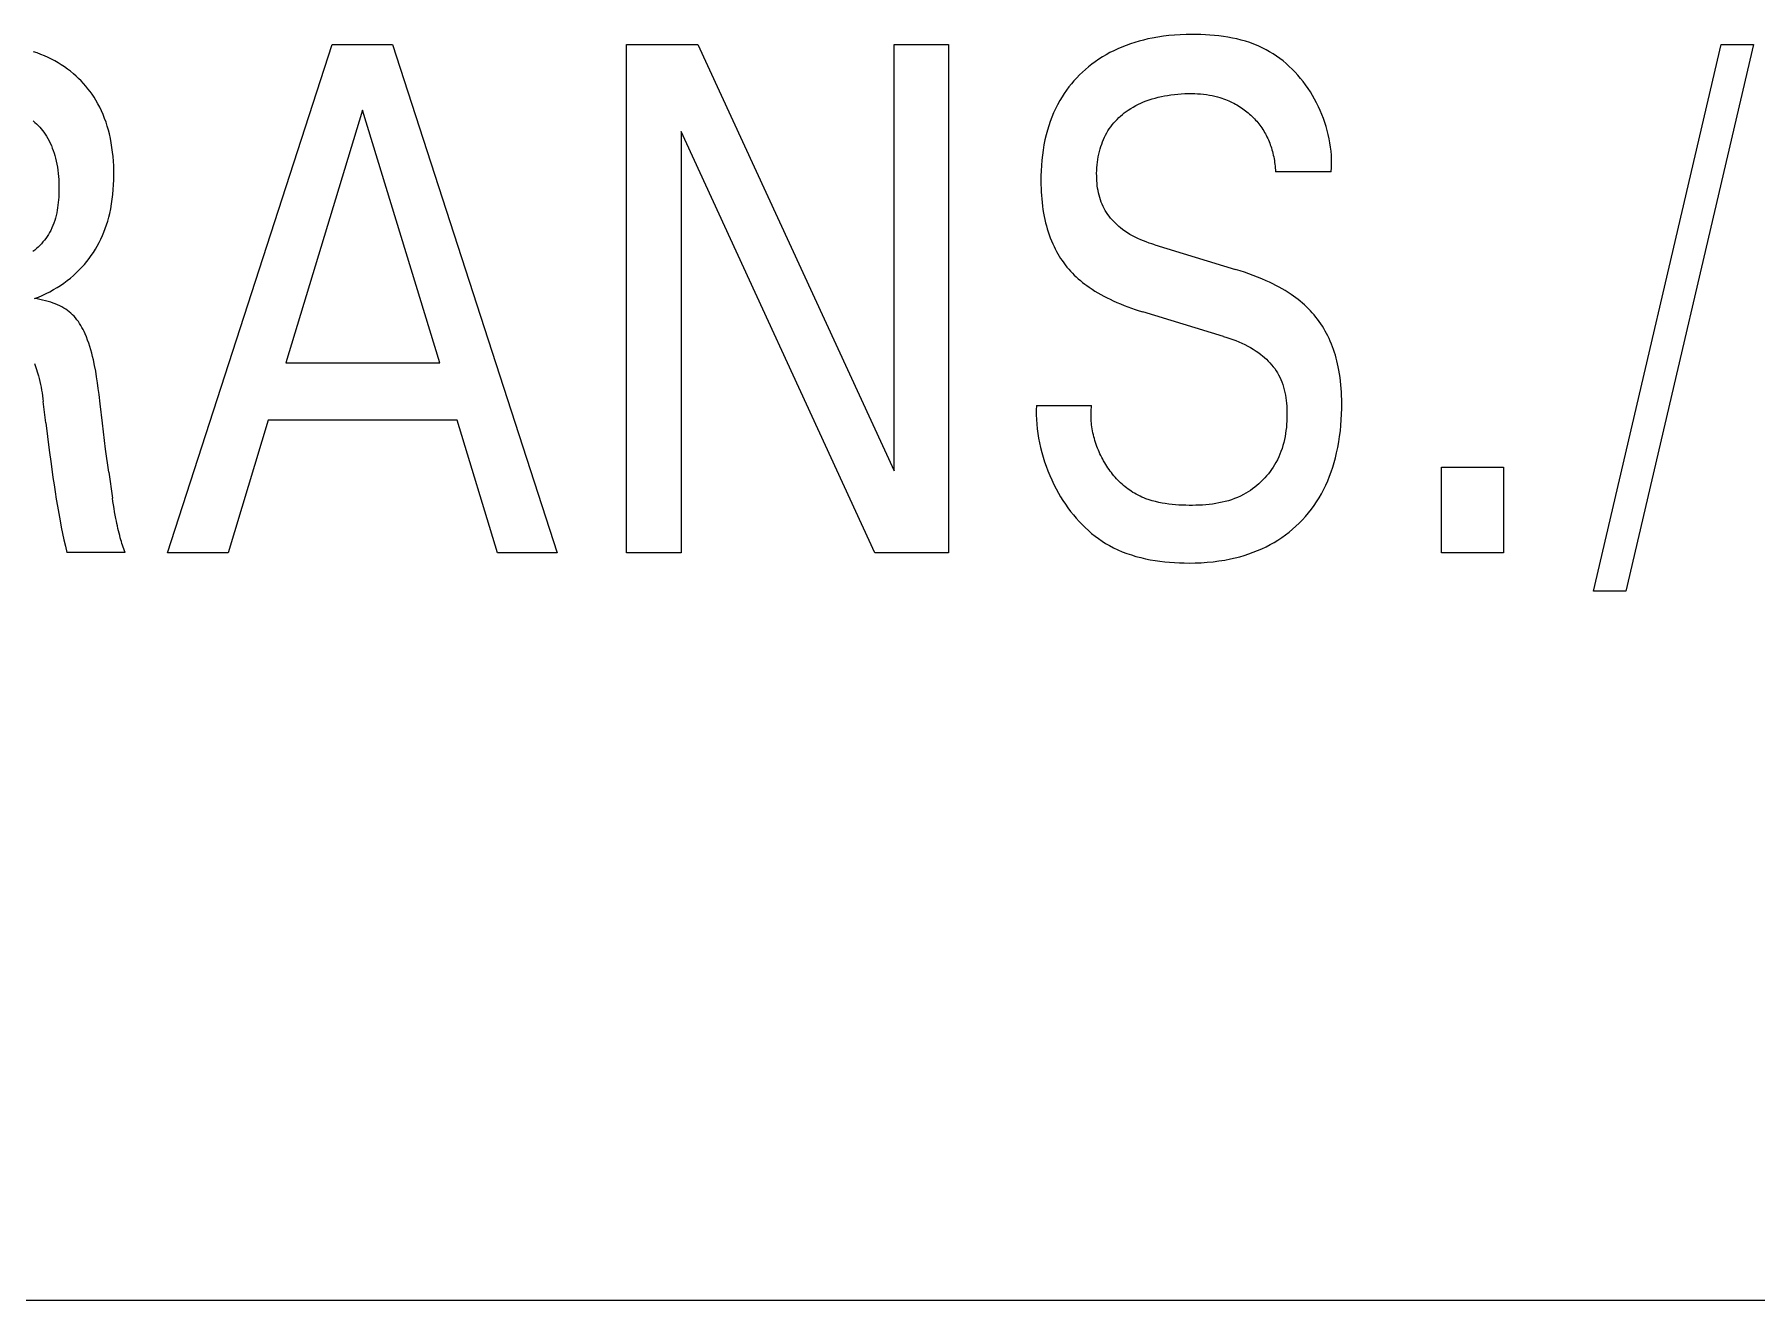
# Model space of a CAD drawing. Extents: x 0 to 420, y 0 to 297.
# Drawn here: x 174.24 to 180, y 182.5 to 186.73 of the extents above; entities that cross this region are included whole.
import ezdxf

# ---------------------------------------------------------------- set-up
doc = ezdxf.new("R2010")
doc.units = 0
doc.header["$LTSCALE"] = 23.1
doc.layers.add('10000_FRONT', color=7, linetype='CONTINUOUS')

msp = doc.modelspace()

# ---------------------------------------------------------------- linework, layer by layer
at = {"layer": '10000_FRONT', "color": 7, "linetype": 'CONTINUOUS'}
for p, q in [((177.9024, 186.7022), (177.8882, 186.6971)), ((177.9168, 186.7069), (177.9024, 186.7022)), ((177.9313, 186.7112), (177.9168, 186.7069)), ((177.9459, 186.7151), (177.9313, 186.7112)), ((177.9606, 186.7186), (177.9459, 186.7151)), ((177.9754, 186.7217), (177.9606, 186.7186)), ((177.994, 186.725), (177.9754, 186.7217)), ((178.0127, 186.7278), (177.994, 186.725)), ((178.0315, 186.7299), (178.0127, 186.7278)), ((178.0504, 186.7316), (178.0315, 186.7299)), ((178.0694, 186.7328), (178.0504, 186.7316)), ((178.0885, 186.7335), (178.0694, 186.7328)), ((178.1077, 186.7337), (178.0885, 186.7335)), ((178.1228, 186.7337), (178.1077, 186.7337)), ((178.138, 186.7333), (178.1228, 186.7337)), ((178.1532, 186.7327), (178.138, 186.7333)), ((178.1684, 186.7317), (178.1532, 186.7327)), ((178.1835, 186.7305), (178.1684, 186.7317)), ((178.1987, 186.7289), (178.1835, 186.7305)), ((178.2137, 186.7269), (178.1987, 186.7289)), ((178.2287, 186.7245), (178.2137, 186.7269)), ((178.2436, 186.7217), (178.2287, 186.7245)), ((178.2583, 186.7186), (178.2436, 186.7217)), ((178.2729, 186.7149), (178.2583, 186.7186)), ((178.2873, 186.7108), (178.2729, 186.7149)), ((178.3016, 186.7063), (178.2873, 186.7108)), ((178.3156, 186.7012), (178.3016, 186.7063)), ((178.3294, 186.6956), (178.3156, 186.7012)), ((174.2468, 186.6717), (174.2343, 186.6759)), ((174.2591, 186.667), (174.2468, 186.6717)), ((174.2714, 186.662), (174.2591, 186.667)), ((174.2834, 186.6566), (174.2714, 186.662)), ((174.2947, 186.6511), (174.2834, 186.6566)), ((174.3058, 186.6452), (174.2947, 186.6511)), ((174.3168, 186.639), (174.3058, 186.6452)), ((174.6821, 185), (175.2332, 186.7)), ((175.2332, 186.7), (175.435, 186.7)), ((175.435, 186.7), (175.9861, 185)), ((176.2174, 185), (176.2174, 186.7)), ((176.2174, 186.7), (176.4563, 186.7)), ((176.4563, 186.7), (177.1121, 185.2747)), ((177.1121, 185.2747), (177.1121, 186.7)), ((177.1121, 186.7), (177.2948, 186.7)), ((177.2948, 186.7), (177.2948, 185)), ((177.797, 186.6509), (177.7851, 186.6427)), ((177.8092, 186.6586), (177.797, 186.6509)), ((177.8216, 186.6659), (177.8092, 186.6586)), ((177.8343, 186.6729), (177.8216, 186.6659)), ((177.8471, 186.6794), (177.8343, 186.6729)), ((177.8602, 186.6855), (177.8471, 186.6794)), ((177.8741, 186.6915), (177.8602, 186.6855)), ((177.8882, 186.6971), (177.8741, 186.6915)), ((178.3429, 186.6894), (178.3294, 186.6956)), ((178.3562, 186.6827), (178.3429, 186.6894)), ((178.3681, 186.6761), (178.3562, 186.6827)), ((178.3797, 186.669), (178.3681, 186.6761)), ((178.391, 186.6615), (178.3797, 186.669)), ((178.4021, 186.6535), (178.391, 186.6615)), ((178.4129, 186.6451), (178.4021, 186.6535)), ((178.4234, 186.6363), (178.4129, 186.6451)), ((179.4507, 184.8723), (179.878, 186.7)), ((179.9865, 186.7), (179.5592, 184.8723)), ((179.878, 186.7), (179.9865, 186.7)), ((174.3275, 186.6323), (174.3168, 186.639)), ((174.338, 186.6254), (174.3275, 186.6323)), ((174.3483, 186.6181), (174.338, 186.6254)), ((174.3583, 186.6104), (174.3483, 186.6181)), ((174.368, 186.6024), (174.3583, 186.6104)), ((174.3768, 186.5947), (174.368, 186.6024)), ((174.3853, 186.5867), (174.3768, 186.5947)), ((174.3935, 186.5785), (174.3853, 186.5867)), ((177.7229, 186.5889), (177.7139, 186.5791)), ((177.7323, 186.5985), (177.7229, 186.5889)), ((177.742, 186.6077), (177.7323, 186.5985)), ((177.7519, 186.6167), (177.742, 186.6077)), ((177.7622, 186.6253), (177.7519, 186.6167)), ((177.7735, 186.6342), (177.7622, 186.6253)), ((177.7851, 186.6427), (177.7735, 186.6342)), ((178.4337, 186.6271), (178.4234, 186.6363)), ((178.4436, 186.6176), (178.4337, 186.6271)), ((178.4532, 186.6077), (178.4436, 186.6176)), ((178.4626, 186.5974), (178.4532, 186.6077)), ((178.4716, 186.5868), (178.4626, 186.5974)), ((178.4803, 186.576), (178.4716, 186.5868)), ((174.4015, 186.57), (174.3935, 186.5785)), ((174.4092, 186.5612), (174.4015, 186.57)), ((174.4166, 186.5522), (174.4092, 186.5612)), ((174.4237, 186.543), (174.4166, 186.5522)), ((174.4305, 186.5335), (174.4237, 186.543)), ((174.437, 186.5238), (174.4305, 186.5335)), ((177.6811, 186.5368), (177.6739, 186.5256)), ((177.6888, 186.5478), (177.6811, 186.5368)), ((177.6968, 186.5585), (177.6888, 186.5478)), ((177.7052, 186.5689), (177.6968, 186.5585)), ((177.7139, 186.5791), (177.7052, 186.5689)), ((178.006, 186.5261), (178.0162, 186.5282)), ((178.0162, 186.5282), (178.0265, 186.53)), ((178.0265, 186.53), (178.0381, 186.5317)), ((178.0381, 186.5317), (178.0496, 186.5332)), ((178.0496, 186.5332), (178.0612, 186.5344)), ((178.0612, 186.5344), (178.0728, 186.5352)), ((178.0728, 186.5352), (178.0844, 186.5358)), ((178.0844, 186.5358), (178.096, 186.5361)), ((178.096, 186.5361), (178.1077, 186.5361)), ((178.1077, 186.5361), (178.1176, 186.5359)), ((178.1176, 186.5359), (178.1274, 186.5355)), ((178.1274, 186.5355), (178.1373, 186.5348)), ((178.1373, 186.5348), (178.1471, 186.5339)), ((178.1471, 186.5339), (178.1569, 186.5327)), ((178.1569, 186.5327), (178.1667, 186.5312)), ((178.1667, 186.5312), (178.1764, 186.5293)), ((178.1764, 186.5293), (178.1849, 186.5274)), ((178.4886, 186.5648), (178.4803, 186.576)), ((178.4967, 186.5534), (178.4886, 186.5648)), ((178.5043, 186.5417), (178.4967, 186.5534)), ((178.5117, 186.5297), (178.5043, 186.5417)), ((178.5187, 186.5174), (178.5117, 186.5297)), ((174.4431, 186.5139), (174.437, 186.5238)), ((174.4498, 186.5022), (174.4431, 186.5139)), ((174.4561, 186.4902), (174.4498, 186.5022)), ((174.4619, 186.4779), (174.4561, 186.4902)), ((174.4673, 186.4655), (174.4619, 186.4779)), ((175.335, 186.4807), (175.0781, 185.6361)), ((175.593, 185.6361), (175.335, 186.4807)), ((177.6454, 186.4711), (177.6396, 186.4569)), ((177.6518, 186.4851), (177.6454, 186.4711)), ((177.6586, 186.4989), (177.6518, 186.4851)), ((177.666, 186.5124), (177.6586, 186.4989)), ((177.6739, 186.5256), (177.666, 186.5124)), ((177.8758, 186.4662), (177.8822, 186.4712)), ((177.8822, 186.4712), (177.8887, 186.4761)), ((177.8887, 186.4761), (177.8954, 186.4807)), ((177.8954, 186.4807), (177.9036, 186.486)), ((177.9036, 186.486), (177.9119, 186.491)), ((177.9119, 186.491), (177.9204, 186.4957)), ((177.9204, 186.4957), (177.9291, 186.5001)), ((177.9291, 186.5001), (177.9379, 186.5042)), ((177.9379, 186.5042), (177.9468, 186.508)), ((177.9468, 186.508), (177.9558, 186.5115)), ((177.9558, 186.5115), (177.9656, 186.515)), ((177.9656, 186.515), (177.9756, 186.5182)), ((177.9756, 186.5182), (177.9857, 186.5211)), ((177.9857, 186.5211), (177.9958, 186.5237)), ((177.9958, 186.5237), (178.006, 186.5261)), ((178.1849, 186.5274), (178.1933, 186.5253)), ((178.1933, 186.5253), (178.2016, 186.5229)), ((178.2016, 186.5229), (178.2078, 186.5209)), ((178.2078, 186.5209), (178.2139, 186.5188)), ((178.2139, 186.5188), (178.22, 186.5165)), ((178.22, 186.5165), (178.2261, 186.5141)), ((178.2261, 186.5141), (178.232, 186.5115)), ((178.232, 186.5115), (178.238, 186.5088)), ((178.238, 186.5088), (178.2432, 186.5063)), ((178.2432, 186.5063), (178.2484, 186.5036)), ((178.2484, 186.5036), (178.2536, 186.5008)), ((178.2536, 186.5008), (178.2586, 186.4979)), ((178.2586, 186.4979), (178.2637, 186.4949)), ((178.2637, 186.4949), (178.2686, 186.4918)), ((178.2686, 186.4918), (178.2735, 186.4886)), ((178.2735, 186.4886), (178.2783, 186.4853)), ((178.2783, 186.4853), (178.2831, 186.4819)), ((178.2831, 186.4819), (178.2877, 186.4783)), ((178.2877, 186.4783), (178.2923, 186.4747)), ((178.2923, 186.4747), (178.2967, 186.4711)), ((178.2967, 186.4711), (178.301, 186.4674)), ((178.5254, 186.5048), (178.5187, 186.5174)), ((178.5317, 186.4921), (178.5254, 186.5048)), ((178.5376, 186.4792), (178.5317, 186.4921)), ((178.5431, 186.4661), (178.5376, 186.4792)), ((174.2336, 186.4446), (174.2392, 186.4397)), ((174.2392, 186.4397), (174.2447, 186.4347)), ((174.2447, 186.4347), (174.25, 186.4294)), ((174.25, 186.4294), (174.2551, 186.424)), ((174.2551, 186.424), (174.26, 186.4184)), ((174.26, 186.4184), (174.2646, 186.4126)), ((174.4723, 186.4529), (174.4673, 186.4655)), ((174.4769, 186.4401), (174.4723, 186.4529)), ((174.481, 186.4272), (174.4769, 186.4401)), ((174.4848, 186.4142), (174.481, 186.4272)), ((174.4882, 186.4011), (174.4848, 186.4142)), ((177.6248, 186.4131), (177.6209, 186.3983)), ((177.6293, 186.4279), (177.6248, 186.4131)), ((177.6342, 186.4424), (177.6293, 186.4279)), ((177.6396, 186.4569), (177.6342, 186.4424)), ((177.8276, 186.4116), (177.832, 186.4185)), ((177.832, 186.4185), (177.8367, 186.4252)), ((177.8367, 186.4252), (177.8416, 186.4316)), ((177.8416, 186.4316), (177.8468, 186.4379)), ((177.8468, 186.4379), (177.8522, 186.4439)), ((177.8522, 186.4439), (177.8578, 186.4498)), ((177.8578, 186.4498), (177.8636, 186.4555)), ((177.8636, 186.4555), (177.8696, 186.4609)), ((177.8696, 186.4609), (177.8758, 186.4662)), ((178.301, 186.4674), (178.3052, 186.4636)), ((178.3052, 186.4636), (178.3093, 186.4597)), ((178.3093, 186.4597), (178.3134, 186.4557)), ((178.3134, 186.4557), (178.3173, 186.4517)), ((178.3173, 186.4517), (178.3212, 186.4475)), ((178.3212, 186.4475), (178.325, 186.4433)), ((178.325, 186.4433), (178.3286, 186.439)), ((178.3286, 186.439), (178.3322, 186.4346)), ((178.3322, 186.4346), (178.3357, 186.4301)), ((178.3357, 186.4301), (178.339, 186.4255)), ((178.339, 186.4255), (178.3422, 186.4209)), ((178.3422, 186.4209), (178.3454, 186.4161)), ((178.3454, 186.4161), (178.3484, 186.4113)), ((178.5482, 186.4528), (178.5431, 186.4661)), ((178.5529, 186.4394), (178.5482, 186.4528)), ((178.5571, 186.4259), (178.5529, 186.4394)), ((178.5609, 186.4123), (178.5571, 186.4259)), ((174.2646, 186.4126), (174.2691, 186.4066)), ((174.2691, 186.4066), (174.2734, 186.4005)), ((174.2734, 186.4005), (174.2781, 186.3931)), ((174.2781, 186.3931), (174.2825, 186.3855)), ((174.2825, 186.3855), (174.2867, 186.3778)), ((174.2867, 186.3778), (174.2905, 186.3699)), ((174.2905, 186.3699), (174.2941, 186.3619)), ((174.2941, 186.3619), (174.2974, 186.3537)), ((174.4915, 186.3861), (174.4882, 186.4011)), ((174.4944, 186.371), (174.4915, 186.3861)), ((174.4969, 186.3558), (174.4944, 186.371)), ((174.4989, 186.3406), (174.4969, 186.3558)), ((176.4001, 186.4096), (176.4001, 185)), ((177.0483, 185), (176.4001, 186.4096)), ((177.6135, 186.3643), (177.6106, 186.3472)), ((177.6169, 186.3813), (177.6135, 186.3643)), ((177.6209, 186.3983), (177.6169, 186.3813)), ((177.8015, 186.3517), (177.8039, 186.3595)), ((177.8039, 186.3595), (177.8066, 186.3673)), ((177.8066, 186.3673), (177.8094, 186.3749)), ((177.8094, 186.3749), (177.8126, 186.3825)), ((177.8126, 186.3825), (177.816, 186.39)), ((177.816, 186.39), (177.8196, 186.3973)), ((177.8196, 186.3973), (177.8235, 186.4045)), ((177.8235, 186.4045), (177.8276, 186.4116)), ((178.3484, 186.4113), (178.3513, 186.4064)), ((178.3513, 186.4064), (178.3541, 186.4015)), ((178.3541, 186.4015), (178.3567, 186.3964)), ((178.3567, 186.3964), (178.3593, 186.3913)), ((178.3593, 186.3913), (178.3617, 186.3862)), ((178.3617, 186.3862), (178.364, 186.381)), ((178.364, 186.381), (178.3662, 186.3757)), ((178.3662, 186.3757), (178.3683, 186.3704)), ((178.3683, 186.3704), (178.3703, 186.3651)), ((178.3703, 186.3651), (178.3722, 186.3597)), ((178.3722, 186.3597), (178.374, 186.3542)), ((178.5643, 186.3987), (178.5609, 186.4123)), ((178.5673, 186.3849), (178.5643, 186.3987)), ((178.5698, 186.3711), (178.5673, 186.3849)), ((178.5718, 186.3573), (178.5698, 186.3711)), ((178.5734, 186.3435), (178.5718, 186.3573)), ((174.2974, 186.3537), (174.3004, 186.3454)), ((174.3004, 186.3454), (174.3032, 186.3371)), ((174.3032, 186.3371), (174.3057, 186.3287)), ((174.3057, 186.3287), (174.3079, 186.3202)), ((174.3079, 186.3202), (174.3103, 186.3101)), ((174.3103, 186.3101), (174.3124, 186.2999)), ((174.3124, 186.2999), (174.3142, 186.2897)), ((174.5005, 186.3253), (174.4989, 186.3406)), ((174.5017, 186.31), (174.5005, 186.3253)), ((174.5026, 186.2946), (174.5017, 186.31)), ((177.6063, 186.3128), (177.6049, 186.2955)), ((177.6082, 186.33), (177.6063, 186.3128)), ((177.6106, 186.3472), (177.6082, 186.33)), ((177.7912, 186.2973), (177.7922, 186.3065)), ((177.7922, 186.3065), (177.7935, 186.3156)), ((177.7935, 186.3156), (177.7951, 186.3247)), ((177.7951, 186.3247), (177.7969, 186.3338)), ((177.7969, 186.3338), (177.7991, 186.3428)), ((177.7991, 186.3428), (177.8015, 186.3517)), ((178.374, 186.3542), (178.3758, 186.3482)), ((178.3758, 186.3482), (178.3774, 186.3422)), ((178.3774, 186.3422), (178.379, 186.3362)), ((178.379, 186.3362), (178.3804, 186.3301)), ((178.3804, 186.3301), (178.3817, 186.324)), ((178.3817, 186.324), (178.3828, 186.3178)), ((178.3828, 186.3178), (178.3839, 186.3117)), ((178.3839, 186.3117), (178.3848, 186.3055)), ((178.3848, 186.3055), (178.3856, 186.2994)), ((178.3856, 186.2994), (178.3862, 186.2932)), ((178.5745, 186.3297), (178.5734, 186.3435)), ((178.5751, 186.3159), (178.5745, 186.3297)), ((178.5749, 186.2884), (178.5753, 186.3021)), ((178.5753, 186.3021), (178.5751, 186.3159)), ((174.3142, 186.2897), (174.3157, 186.2794)), ((174.3157, 186.2794), (174.317, 186.2691)), ((174.317, 186.2691), (174.3179, 186.2588)), ((174.3179, 186.2588), (174.3187, 186.2484)), ((174.3187, 186.2484), (174.3191, 186.2379)), ((174.5024, 186.2313), (174.503, 186.2476)), ((174.503, 186.2792), (174.5026, 186.2946)), ((174.5032, 186.2639), (174.503, 186.2792)), ((174.503, 186.2476), (174.5032, 186.2639)), ((177.6034, 186.2607), (177.6032, 186.2434)), ((177.6032, 186.2434), (177.6033, 186.2314)), ((177.6039, 186.2781), (177.6034, 186.2607)), ((177.6049, 186.2955), (177.6039, 186.2781)), ((177.7897, 186.2696), (177.7899, 186.2788)), ((177.7898, 186.2602), (177.7897, 186.2696)), ((177.79, 186.2522), (177.7898, 186.2602)), ((177.7899, 186.2788), (177.7904, 186.2881)), ((177.7904, 186.2441), (177.79, 186.2522)), ((177.7904, 186.2881), (177.7912, 186.2973)), ((177.7911, 186.236), (177.7904, 186.2441)), ((178.3862, 186.2932), (178.3868, 186.287)), ((178.3868, 186.287), (178.3872, 186.2809)), ((178.3872, 186.2809), (178.3875, 186.2747)), ((178.574, 186.2747), (178.3875, 186.2747)), ((178.574, 186.2747), (178.5749, 186.2884)), ((174.3187, 186.19), (174.3181, 186.1811)), ((174.3191, 186.199), (174.3187, 186.19)), ((174.3191, 186.2379), (174.3194, 186.2274)), ((174.3194, 186.2079), (174.3191, 186.199)), ((174.3194, 186.2274), (174.3195, 186.2169)), ((174.3195, 186.2169), (174.3194, 186.2079)), ((174.4956, 186.1668), (174.498, 186.1828)), ((174.498, 186.1828), (174.4999, 186.199)), ((174.4999, 186.199), (174.5013, 186.2151)), ((174.5013, 186.2151), (174.5024, 186.2313)), ((177.6033, 186.2314), (177.6036, 186.2195)), ((177.6036, 186.2195), (177.6041, 186.2076)), ((177.6041, 186.2076), (177.6049, 186.1956)), ((177.6049, 186.1956), (177.6058, 186.1838)), ((177.6058, 186.1838), (177.607, 186.1719)), ((177.7919, 186.2279), (177.7911, 186.236)), ((177.793, 186.2199), (177.7919, 186.2279)), ((177.7944, 186.212), (177.793, 186.2199)), ((177.7959, 186.2041), (177.7944, 186.212)), ((177.7978, 186.1962), (177.7959, 186.2041)), ((177.7999, 186.1885), (177.7978, 186.1962)), ((177.8023, 186.1808), (177.7999, 186.1885)), ((174.31, 186.1282), (174.3078, 186.1197)), ((174.312, 186.1369), (174.31, 186.1282)), ((174.3137, 186.1456), (174.312, 186.1369)), ((174.3151, 186.1544), (174.3137, 186.1456)), ((174.3163, 186.1632), (174.3151, 186.1544)), ((174.3173, 186.1721), (174.3163, 186.1632)), ((174.3181, 186.1811), (174.3173, 186.1721)), ((174.4862, 186.1223), (174.4893, 186.1349)), ((174.4893, 186.1349), (174.4927, 186.1508)), ((174.4927, 186.1508), (174.4956, 186.1668)), ((177.607, 186.1719), (177.6084, 186.16)), ((177.6084, 186.16), (177.6101, 186.1482)), ((177.6101, 186.1482), (177.612, 186.1365)), ((177.612, 186.1365), (177.6142, 186.1248)), ((177.6142, 186.1248), (177.6164, 186.1144)), ((177.805, 186.1733), (177.8023, 186.1808)), ((177.808, 186.1659), (177.805, 186.1733)), ((177.8113, 186.1586), (177.808, 186.1659)), ((177.8148, 186.1517), (177.8113, 186.1586)), ((177.8187, 186.145), (177.8148, 186.1517)), ((177.8227, 186.1384), (177.8187, 186.145)), ((177.8271, 186.132), (177.8227, 186.1384)), ((177.8317, 186.1257), (177.8271, 186.132)), ((177.8365, 186.1196), (177.8317, 186.1257)), ((174.288, 186.071), (174.2841, 186.0644)), ((174.2921, 186.0787), (174.288, 186.071)), ((174.2959, 186.0866), (174.2921, 186.0787)), ((174.2993, 186.0947), (174.2959, 186.0866)), ((174.3025, 186.1029), (174.2993, 186.0947)), ((174.3053, 186.1112), (174.3025, 186.1029)), ((174.3078, 186.1197), (174.3053, 186.1112)), ((174.465, 186.061), (174.47, 186.073)), ((174.47, 186.073), (174.4746, 186.0851)), ((174.4746, 186.0851), (174.4788, 186.0974)), ((174.4788, 186.0974), (174.4827, 186.1098)), ((174.4827, 186.1098), (174.4862, 186.1223)), ((177.6164, 186.1144), (177.6188, 186.1041)), ((177.6188, 186.1041), (177.6215, 186.0939)), ((177.6215, 186.0939), (177.6244, 186.0837)), ((177.6244, 186.0837), (177.6276, 186.0735)), ((177.6276, 186.0735), (177.631, 186.0635)), ((177.8416, 186.1137), (177.8365, 186.1196)), ((177.8469, 186.1079), (177.8416, 186.1137)), ((177.8524, 186.1023), (177.8469, 186.1079)), ((177.8581, 186.0969), (177.8524, 186.1023)), ((177.8639, 186.0917), (177.8581, 186.0969)), ((177.8699, 186.0867), (177.8639, 186.0917)), ((177.8761, 186.0819), (177.8699, 186.0867)), ((177.8842, 186.076), (177.8761, 186.0819)), ((177.8926, 186.0705), (177.8842, 186.076)), ((177.9011, 186.0652), (177.8926, 186.0705)), ((174.2386, 186.0127), (174.2326, 186.0078)), ((174.2445, 186.0177), (174.2386, 186.0127)), ((174.2502, 186.0229), (174.2445, 186.0177)), ((174.2557, 186.0284), (174.2502, 186.0229)), ((174.261, 186.034), (174.2557, 186.0284)), ((174.2661, 186.0397), (174.261, 186.034)), ((174.2709, 186.0457), (174.2661, 186.0397)), ((174.2756, 186.0518), (174.2709, 186.0457)), ((174.2799, 186.058), (174.2756, 186.0518)), ((174.2841, 186.0644), (174.2799, 186.058)), ((174.4347, 186.0046), (174.4414, 186.0153)), ((174.4414, 186.0153), (174.4478, 186.0261)), ((174.4478, 186.0261), (174.4539, 186.0375)), ((174.4539, 186.0375), (174.4597, 186.0492)), ((174.4597, 186.0492), (174.465, 186.061)), ((177.631, 186.0635), (177.6346, 186.0536)), ((177.6346, 186.0536), (177.6386, 186.0437)), ((177.6386, 186.0437), (177.6427, 186.034)), ((177.6427, 186.034), (177.6472, 186.0244)), ((177.6472, 186.0244), (177.6512, 186.0163)), ((177.6512, 186.0163), (177.6554, 186.0083)), ((177.9098, 186.0603), (177.9011, 186.0652)), ((177.9187, 186.0556), (177.9098, 186.0603)), ((177.9277, 186.0513), (177.9187, 186.0556)), ((177.9369, 186.0472), (177.9277, 186.0513)), ((177.9461, 186.0433), (177.9369, 186.0472)), ((177.9555, 186.0397), (177.9461, 186.0433)), ((177.9649, 186.0363), (177.9555, 186.0397)), ((177.9744, 186.0331), (177.9649, 186.0363)), ((177.9839, 186.0301), (177.9744, 186.0331)), ((177.9839, 186.0301), (178.2542, 185.9482)), ((174.3874, 185.9461), (174.3961, 185.9552)), ((174.3961, 185.9552), (174.4045, 185.9646)), ((174.4045, 185.9646), (174.4125, 185.9742)), ((174.4125, 185.9742), (174.4203, 185.9841)), ((174.4203, 185.9841), (174.4277, 185.9943)), ((174.4277, 185.9943), (174.4347, 186.0046)), ((177.6554, 186.0083), (177.6598, 186.0004)), ((177.6598, 186.0004), (177.6644, 185.9926)), ((177.6644, 185.9926), (177.6692, 185.985)), ((177.6692, 185.985), (177.6742, 185.9775)), ((177.6742, 185.9775), (177.6794, 185.9701)), ((177.6794, 185.9701), (177.6848, 185.9629)), ((177.6848, 185.9629), (177.6904, 185.9558)), ((177.6904, 185.9558), (177.6962, 185.9489)), ((174.3132, 185.8873), (174.3248, 185.8947)), ((174.3248, 185.8947), (174.3362, 185.9025)), ((174.3362, 185.9025), (174.3472, 185.9107)), ((174.3472, 185.9107), (174.3579, 185.9192)), ((174.3579, 185.9192), (174.3684, 185.9281)), ((174.3684, 185.9281), (174.3785, 185.9373)), ((174.3785, 185.9373), (174.3874, 185.9461)), ((177.6962, 185.9489), (177.7022, 185.9422)), ((177.7022, 185.9422), (177.7085, 185.9355)), ((177.7085, 185.9355), (177.7149, 185.929)), ((177.7149, 185.929), (177.7216, 185.9227)), ((177.7216, 185.9227), (177.7284, 185.9166)), ((177.7284, 185.9166), (177.7354, 185.9106)), ((177.7354, 185.9106), (177.7425, 185.9048)), ((177.7425, 185.9048), (177.7497, 185.8992)), ((177.7497, 185.8992), (177.7571, 185.8938)), ((178.2692, 185.9435), (178.2542, 185.9482)), ((178.284, 185.9387), (178.2692, 185.9435)), ((178.2988, 185.9336), (178.284, 185.9387)), ((178.3135, 185.9282), (178.2988, 185.9336)), ((178.3281, 185.9225), (178.3135, 185.9282)), ((178.3426, 185.9166), (178.3281, 185.9225)), ((178.3569, 185.9103), (178.3426, 185.9166)), ((178.3678, 185.9053), (178.3569, 185.9103)), ((178.3785, 185.9001), (178.3678, 185.9053)), ((178.3892, 185.8947), (178.3785, 185.9001)), ((178.3997, 185.8891), (178.3892, 185.8947)), ((174.2376, 185.8506), (174.2508, 185.8557)), ((174.2467, 185.8491), (174.2376, 185.8506)), ((174.2559, 185.8474), (174.2467, 185.8491)), ((174.2508, 185.8557), (174.2638, 185.8613)), ((174.265, 185.8455), (174.2559, 185.8474)), ((174.2638, 185.8613), (174.2766, 185.8672)), ((174.2741, 185.8433), (174.265, 185.8455)), ((174.2831, 185.8409), (174.2741, 185.8433)), ((174.2766, 185.8672), (174.2892, 185.8736)), ((174.2921, 185.8382), (174.2831, 185.8409)), ((174.2892, 185.8736), (174.3013, 185.8803)), ((174.2997, 185.8355), (174.2921, 185.8382)), ((174.3013, 185.8803), (174.3132, 185.8873)), ((177.7571, 185.8938), (177.7646, 185.8885)), ((177.7646, 185.8885), (177.7742, 185.882)), ((177.7742, 185.882), (177.784, 185.8758)), ((177.784, 185.8758), (177.7939, 185.8698)), ((177.7939, 185.8698), (177.8039, 185.864)), ((177.8039, 185.864), (177.8141, 185.8585)), ((177.8141, 185.8585), (177.8243, 185.8532)), ((177.8243, 185.8532), (177.8347, 185.848)), ((177.8347, 185.848), (177.8452, 185.8431)), ((177.8452, 185.8431), (177.8572, 185.8377)), ((177.8572, 185.8377), (177.8694, 185.8325)), ((178.4101, 185.8832), (178.3997, 185.8891)), ((178.4203, 185.8771), (178.4101, 185.8832)), ((178.4304, 185.8707), (178.4203, 185.8771)), ((178.4404, 185.8641), (178.4304, 185.8707)), ((178.4481, 185.8588), (178.4404, 185.8641)), ((178.4556, 185.8532), (178.4481, 185.8588)), ((178.4631, 185.8475), (178.4556, 185.8532)), ((178.4704, 185.8416), (178.4631, 185.8475)), ((178.4775, 185.8356), (178.4704, 185.8416)), ((174.3073, 185.8327), (174.2997, 185.8355)), ((174.3147, 185.8296), (174.3073, 185.8327)), ((174.322, 185.8262), (174.3147, 185.8296)), ((174.3292, 185.8225), (174.322, 185.8262)), ((174.3362, 185.8185), (174.3292, 185.8225)), ((174.3423, 185.8146), (174.3362, 185.8185)), ((174.3482, 185.8105), (174.3423, 185.8146)), ((174.354, 185.8062), (174.3482, 185.8105)), ((174.3595, 185.8015), (174.354, 185.8062)), ((174.3648, 185.7967), (174.3595, 185.8015)), ((174.3699, 185.7916), (174.3648, 185.7967)), ((174.375, 185.7858), (174.3699, 185.7916)), ((174.3798, 185.7799), (174.375, 185.7858)), ((174.3844, 185.7737), (174.3798, 185.7799)), ((177.8694, 185.8325), (177.8816, 185.8276)), ((177.8816, 185.8276), (177.8939, 185.8229)), ((177.8939, 185.8229), (177.9063, 185.8184)), ((177.9063, 185.8184), (177.9188, 185.8141)), ((177.9188, 185.8141), (177.9314, 185.8099)), ((177.9314, 185.8099), (177.944, 185.806)), ((178.2143, 185.7241), (177.944, 185.806)), ((178.4845, 185.8294), (178.4775, 185.8356)), ((178.4914, 185.823), (178.4845, 185.8294)), ((178.4981, 185.8164), (178.4914, 185.823)), ((178.5046, 185.8096), (178.4981, 185.8164)), ((178.5108, 185.8028), (178.5046, 185.8096)), ((178.5169, 185.7957), (178.5108, 185.8028)), ((178.5228, 185.7885), (178.5169, 185.7957)), ((178.5285, 185.7811), (178.5228, 185.7885)), ((178.534, 185.7736), (178.5285, 185.7811)), ((174.3887, 185.7673), (174.3844, 185.7737)), ((174.3927, 185.7607), (174.3887, 185.7673)), ((174.3965, 185.7539), (174.3927, 185.7607)), ((174.4001, 185.7471), (174.3965, 185.7539)), ((174.4035, 185.7401), (174.4001, 185.7471)), ((174.4067, 185.7331), (174.4035, 185.7401)), ((174.4112, 185.7225), (174.4067, 185.7331)), ((174.4154, 185.7118), (174.4112, 185.7225)), ((178.2143, 185.7241), (178.2246, 185.7209)), ((178.5393, 185.7659), (178.534, 185.7736)), ((178.5444, 185.7581), (178.5393, 185.7659)), ((178.5493, 185.7501), (178.5444, 185.7581)), ((178.554, 185.742), (178.5493, 185.7501)), ((178.5585, 185.7339), (178.554, 185.742)), ((178.5627, 185.7256), (178.5585, 185.7339)), ((178.567, 185.7167), (178.5627, 185.7256)), ((174.4192, 185.701), (174.4154, 185.7118)), ((174.4228, 185.6901), (174.4192, 185.701)), ((174.4261, 185.6792), (174.4228, 185.6901)), ((174.4292, 185.6681), (174.4261, 185.6792)), ((174.432, 185.657), (174.4292, 185.6681)), ((178.2246, 185.7209), (178.2349, 185.7174)), ((178.2349, 185.7174), (178.2451, 185.7138)), ((178.2451, 185.7138), (178.2552, 185.7099)), ((178.2552, 185.7099), (178.2653, 185.7058)), ((178.2653, 185.7058), (178.2752, 185.7015)), ((178.2752, 185.7015), (178.285, 185.6968)), ((178.285, 185.6968), (178.2947, 185.6919)), ((178.2947, 185.6919), (178.3042, 185.6866)), ((178.3042, 185.6866), (178.3136, 185.681)), ((178.3136, 185.681), (178.3227, 185.6751)), ((178.3227, 185.6751), (178.3317, 185.6688)), ((178.3317, 185.6688), (178.3383, 185.6638)), ((178.5711, 185.7076), (178.567, 185.7167)), ((178.5749, 185.6985), (178.5711, 185.7076)), ((178.5785, 185.6893), (178.5749, 185.6985)), ((178.5819, 185.68), (178.5785, 185.6893)), ((178.5851, 185.6706), (178.5819, 185.68)), ((178.588, 185.6611), (178.5851, 185.6706)), ((174.2376, 185.633), (174.2402, 185.6263)), ((174.2402, 185.6263), (174.2426, 185.6196)), ((174.2426, 185.6196), (174.2449, 185.6128)), ((174.2449, 185.6128), (174.2471, 185.6059)), ((174.4346, 185.6459), (174.432, 185.657)), ((174.4387, 185.6268), (174.4346, 185.6459)), ((174.4424, 185.6076), (174.4387, 185.6268)), ((174.4456, 185.5883), (174.4424, 185.6076)), ((175.0781, 185.6361), (175.593, 185.6361)), ((178.3383, 185.6638), (178.3448, 185.6585)), ((178.3448, 185.6585), (178.3512, 185.6531)), ((178.3512, 185.6531), (178.3574, 185.6474)), ((178.3574, 185.6474), (178.3633, 185.6415)), ((178.3633, 185.6415), (178.3691, 185.6355)), ((178.3691, 185.6355), (178.3746, 185.6292)), ((178.3746, 185.6292), (178.3799, 185.6228)), ((178.3799, 185.6228), (178.385, 185.6162)), ((178.385, 185.6162), (178.3897, 185.6094)), ((178.3897, 185.6094), (178.3942, 185.6025)), ((178.5907, 185.6516), (178.588, 185.6611)), ((178.5932, 185.642), (178.5907, 185.6516)), ((178.5955, 185.6324), (178.5932, 185.642)), ((178.5976, 185.6228), (178.5955, 185.6324)), ((178.6, 185.6108), (178.5976, 185.6228)), ((178.602, 185.5987), (178.6, 185.6108)), ((174.2471, 185.6059), (174.2491, 185.599)), ((174.2491, 185.599), (174.251, 185.5921)), ((174.251, 185.5921), (174.2535, 185.5827)), ((174.2535, 185.5827), (174.2557, 185.5732)), ((174.2557, 185.5732), (174.2578, 185.5637)), ((174.2578, 185.5637), (174.2597, 185.5541)), ((174.2597, 185.5541), (174.2615, 185.5446)), ((174.4485, 185.5689), (174.4456, 185.5883)), ((174.4512, 185.5495), (174.4485, 185.5689)), ((174.4537, 185.5301), (174.4512, 185.5495)), ((178.3942, 185.6025), (178.3983, 185.5954)), ((178.3983, 185.5954), (178.4021, 185.5881)), ((178.4021, 185.5881), (178.4059, 185.5799)), ((178.4059, 185.5799), (178.4093, 185.5716)), ((178.4093, 185.5716), (178.4123, 185.5631)), ((178.4123, 185.5631), (178.4149, 185.5544)), ((178.4149, 185.5544), (178.4172, 185.5457)), ((178.6037, 185.5866), (178.602, 185.5987)), ((178.6052, 185.5745), (178.6037, 185.5866)), ((178.6064, 185.5623), (178.6052, 185.5745)), ((178.6074, 185.5501), (178.6064, 185.5623)), ((178.6082, 185.5379), (178.6074, 185.5501)), ((174.2615, 185.5446), (174.2631, 185.535)), ((174.2631, 185.535), (174.2646, 185.5253)), ((174.2646, 185.5253), (174.2659, 185.5157)), ((174.2659, 185.5157), (174.2671, 185.506)), ((174.2757, 185.4349), (174.2671, 185.506)), ((174.4575, 185.4982), (174.4537, 185.5301)), ((174.4649, 185.4343), (174.4575, 185.4982)), ((177.588, 185.4928), (177.5876, 185.4775)), ((177.588, 185.4928), (177.7726, 185.4928)), ((177.772, 185.4864), (177.7726, 185.4928)), ((178.4172, 185.5457), (178.4192, 185.5368)), ((178.4192, 185.5368), (178.4209, 185.5278)), ((178.4209, 185.5278), (178.4223, 185.5187)), ((178.4223, 185.5187), (178.4235, 185.5096)), ((178.4235, 185.5096), (178.4244, 185.5004)), ((178.4244, 185.5004), (178.4251, 185.4912)), ((178.6087, 185.5257), (178.6082, 185.5379)), ((178.6091, 185.5134), (178.6087, 185.5257)), ((178.6093, 185.5012), (178.6091, 185.5134)), ((178.6092, 185.4825), (178.6093, 185.5012)), ((174.2757, 185.4349), (174.2813, 185.3892)), ((174.4757, 185.3475), (174.4649, 185.4343)), ((175.019, 185.4434), (174.8858, 185)), ((175.651, 185.4434), (175.019, 185.4434)), ((175.7862, 185), (175.651, 185.4434)), ((177.5876, 185.4775), (177.5877, 185.462)), ((177.5877, 185.462), (177.5883, 185.4465)), ((177.5883, 185.4465), (177.5894, 185.4308)), ((177.7709, 185.467), (177.7711, 185.4735)), ((177.7709, 185.4605), (177.7709, 185.467)), ((177.771, 185.454), (177.7709, 185.4605)), ((177.7713, 185.4475), (177.771, 185.454)), ((177.7711, 185.4735), (177.7714, 185.48)), ((177.7717, 185.4409), (177.7713, 185.4475)), ((177.7714, 185.48), (177.772, 185.4864)), ((177.7723, 185.4344), (177.7717, 185.4409)), ((177.773, 185.4278), (177.7723, 185.4344)), ((178.4255, 185.4403), (178.4249, 185.43)), ((178.4251, 185.4912), (178.4256, 185.4819)), ((178.4259, 185.4507), (178.4255, 185.4403)), ((178.4256, 185.4819), (178.4259, 185.4715)), ((178.4259, 185.4715), (178.426, 185.4611)), ((178.426, 185.4611), (178.4259, 185.4507)), ((178.6064, 185.4266), (178.6078, 185.4452)), ((178.6078, 185.4452), (178.6087, 185.4639)), ((178.6087, 185.4639), (178.6092, 185.4825)), ((174.2813, 185.3892), (174.2871, 185.3436)), ((177.5894, 185.4308), (177.5909, 185.4151)), ((177.5909, 185.4151), (177.593, 185.3994)), ((177.593, 185.3994), (177.5956, 185.3836)), ((177.5956, 185.3836), (177.5986, 185.3678)), ((177.7739, 185.4213), (177.773, 185.4278)), ((177.7749, 185.4147), (177.7739, 185.4213)), ((177.7761, 185.4081), (177.7749, 185.4147)), ((177.7774, 185.4016), (177.7761, 185.4081)), ((177.7788, 185.3951), (177.7774, 185.4016)), ((177.7804, 185.3886), (177.7788, 185.3951)), ((177.7822, 185.3821), (177.7804, 185.3886)), ((177.784, 185.3756), (177.7822, 185.3821)), ((178.4175, 185.379), (178.4152, 185.369)), ((178.4196, 185.3891), (178.4175, 185.379)), ((178.4213, 185.3992), (178.4196, 185.3891)), ((178.4228, 185.4094), (178.4213, 185.3992)), ((178.424, 185.4197), (178.4228, 185.4094)), ((178.4249, 185.43), (178.424, 185.4197)), ((178.5994, 185.3711), (178.6022, 185.3895)), ((178.6022, 185.3895), (178.6046, 185.408)), ((178.6046, 185.408), (178.6064, 185.4266)), ((174.2871, 185.3436), (174.2932, 185.2979)), ((174.486, 185.2699), (174.4757, 185.3475)), ((177.5986, 185.3678), (177.6021, 185.3521)), ((177.6021, 185.3521), (177.6061, 185.3363)), ((177.6061, 185.3363), (177.6105, 185.3207)), ((177.6105, 185.3207), (177.6153, 185.3051)), ((177.786, 185.3692), (177.784, 185.3756)), ((177.7882, 185.3628), (177.786, 185.3692)), ((177.7904, 185.3564), (177.7882, 185.3628)), ((177.7928, 185.3501), (177.7904, 185.3564)), ((177.7954, 185.3438), (177.7928, 185.3501)), ((177.798, 185.3376), (177.7954, 185.3438)), ((177.8008, 185.3314), (177.798, 185.3376)), ((177.8037, 185.3253), (177.8008, 185.3314)), ((177.8067, 185.3193), (177.8037, 185.3253)), ((177.8099, 185.3133), (177.8067, 185.3193)), ((178.3984, 185.3208), (178.394, 185.3116)), ((178.4025, 185.3302), (178.3984, 185.3208)), ((178.4061, 185.3397), (178.4025, 185.3302)), ((178.4095, 185.3494), (178.4061, 185.3397)), ((178.4125, 185.3591), (178.4095, 185.3494)), ((178.4152, 185.369), (178.4125, 185.3591)), ((178.5884, 185.3185), (178.5922, 185.3344)), ((178.5922, 185.3344), (178.5961, 185.3527)), ((178.5961, 185.3527), (178.5994, 185.3711)), ((174.2932, 185.2979), (174.2996, 185.2523)), ((174.486, 185.2699), (174.4982, 185.1836)), ((177.6153, 185.3051), (177.6207, 185.2896)), ((177.6207, 185.2896), (177.6264, 185.2743)), ((177.6264, 185.2743), (177.6326, 185.2591)), ((177.8131, 185.3074), (177.8099, 185.3133)), ((177.8165, 185.3016), (177.8131, 185.3074)), ((177.82, 185.2958), (177.8165, 185.3016)), ((177.8235, 185.2902), (177.82, 185.2958)), ((177.8272, 185.2846), (177.8235, 185.2902)), ((177.831, 185.2791), (177.8272, 185.2846)), ((177.8349, 185.2738), (177.831, 185.2791)), ((177.8389, 185.2685), (177.8349, 185.2738)), ((177.8431, 185.2633), (177.8389, 185.2685)), ((177.8473, 185.2581), (177.8431, 185.2633)), ((178.3639, 185.2647), (178.3581, 185.2576)), ((178.3695, 185.2719), (178.3639, 185.2647)), ((178.3749, 185.2793), (178.3695, 185.2719)), ((178.38, 185.2869), (178.3749, 185.2793)), ((178.3848, 185.2947), (178.38, 185.2869)), ((178.3893, 185.3025), (178.3848, 185.2947)), ((178.394, 185.3116), (178.3893, 185.3025)), ((178.5687, 185.2562), (178.5743, 185.2715)), ((178.5743, 185.2715), (178.5795, 185.2871)), ((178.5795, 185.2871), (178.5842, 185.3027)), ((178.5842, 185.3027), (178.5884, 185.3185)), ((178.9424, 185), (178.9424, 185.2867)), ((178.9424, 185.2867), (179.1499, 185.2867)), ((179.1499, 185.2867), (179.1499, 185)), ((174.2996, 185.2523), (174.3031, 185.2282)), ((174.3031, 185.2282), (174.3068, 185.204)), ((174.3068, 185.204), (174.3105, 185.1799)), ((177.6326, 185.2591), (177.6393, 185.2441)), ((177.6393, 185.2441), (177.6463, 185.2293)), ((177.6463, 185.2293), (177.6538, 185.2146)), ((177.6538, 185.2146), (177.6617, 185.2003)), ((177.8516, 185.2532), (177.8473, 185.2581)), ((177.856, 185.2483), (177.8516, 185.2532)), ((177.8606, 185.2435), (177.856, 185.2483)), ((177.8652, 185.2388), (177.8606, 185.2435)), ((177.8699, 185.2343), (177.8652, 185.2388)), ((177.8747, 185.2298), (177.8699, 185.2343)), ((177.8796, 185.2255), (177.8747, 185.2298)), ((177.8846, 185.2214), (177.8796, 185.2255)), ((177.8897, 185.2173), (177.8846, 185.2214)), ((177.8948, 185.2134), (177.8897, 185.2173)), ((177.9001, 185.2097), (177.8948, 185.2134)), ((177.9054, 185.2061), (177.9001, 185.2097)), ((177.9109, 185.2026), (177.9054, 185.2061)), ((178.2961, 185.204), (178.2884, 185.1993)), ((178.3037, 185.2089), (178.2961, 185.204)), ((178.3112, 185.2141), (178.3037, 185.2089)), ((178.3184, 185.2196), (178.3112, 185.2141)), ((178.3256, 185.2254), (178.3184, 185.2196)), ((178.3325, 185.2314), (178.3256, 185.2254)), ((178.3392, 185.2376), (178.3325, 185.2314)), ((178.3457, 185.244), (178.3392, 185.2376)), ((178.352, 185.2507), (178.3457, 185.244)), ((178.3581, 185.2576), (178.352, 185.2507)), ((178.5412, 185.1971), (178.5488, 185.2115)), ((178.5488, 185.2115), (178.556, 185.2261)), ((178.556, 185.2261), (178.5626, 185.2411)), ((178.5626, 185.2411), (178.5687, 185.2562)), ((174.3105, 185.1799), (174.3145, 185.1558)), ((174.3145, 185.1558), (174.3187, 185.1318)), ((174.4999, 185.1721), (174.4982, 185.1836)), ((174.5017, 185.1606), (174.4999, 185.1721)), ((174.5037, 185.1491), (174.5017, 185.1606)), ((174.5057, 185.1376), (174.5037, 185.1491)), ((177.6617, 185.2003), (177.6692, 185.1875)), ((177.6692, 185.1875), (177.677, 185.1749)), ((177.677, 185.1749), (177.6852, 185.1626)), ((177.6852, 185.1626), (177.6937, 185.1505)), ((177.6937, 185.1505), (177.7025, 185.1387)), ((177.9164, 185.1993), (177.9109, 185.2026)), ((177.922, 185.1961), (177.9164, 185.1993)), ((177.9283, 185.1928), (177.922, 185.1961)), ((177.9347, 185.1896), (177.9283, 185.1928)), ((177.9412, 185.1867), (177.9347, 185.1896)), ((177.9478, 185.1839), (177.9412, 185.1867)), ((177.9545, 185.1813), (177.9478, 185.1839)), ((177.9649, 185.1776), (177.9545, 185.1813)), ((177.9755, 185.1744), (177.9649, 185.1776)), ((177.9863, 185.1715), (177.9755, 185.1744)), ((177.9972, 185.1689), (177.9863, 185.1715)), ((178.0082, 185.1667), (177.9972, 185.1689)), ((178.0193, 185.1649), (178.0082, 185.1667)), ((178.0305, 185.1633), (178.0193, 185.1649)), ((178.0418, 185.162), (178.0305, 185.1633)), ((178.0532, 185.1609), (178.0418, 185.162)), ((178.0646, 185.1601), (178.0532, 185.1609)), ((178.0761, 185.1596), (178.0646, 185.1601)), ((178.0876, 185.1592), (178.0761, 185.1596)), ((178.0991, 185.159), (178.0876, 185.1592)), ((178.1103, 185.159), (178.0991, 185.159)), ((178.1215, 185.1592), (178.1103, 185.159)), ((178.1327, 185.1596), (178.1215, 185.1592)), ((178.1438, 185.1602), (178.1327, 185.1596)), ((178.1549, 185.161), (178.1438, 185.1602)), ((178.166, 185.1621), (178.1549, 185.161)), ((178.1769, 185.1634), (178.166, 185.1621)), ((178.1878, 185.1651), (178.1769, 185.1634)), ((178.1986, 185.167), (178.1878, 185.1651)), ((178.2093, 185.1692), (178.1986, 185.167)), ((178.2199, 185.1717), (178.2093, 185.1692)), ((178.2303, 185.1746), (178.2199, 185.1717)), ((178.2407, 185.1779), (178.2303, 185.1746)), ((178.2509, 185.1815), (178.2407, 185.1779)), ((178.2609, 185.1856), (178.2509, 185.1815)), ((178.2708, 185.19), (178.2609, 185.1856)), ((178.2805, 185.1949), (178.2708, 185.19)), ((178.2884, 185.1993), (178.2805, 185.1949)), ((178.4981, 185.1337), (178.5076, 185.1458)), ((178.5076, 185.1458), (178.5167, 185.1582)), ((178.5167, 185.1582), (178.5253, 185.1708)), ((178.5253, 185.1708), (178.5335, 185.1838)), ((178.5335, 185.1838), (178.5412, 185.1971)), ((174.3187, 185.1318), (174.3231, 185.1078)), ((174.3231, 185.1078), (174.3272, 185.0864)), ((174.5078, 185.1262), (174.5057, 185.1376)), ((174.5099, 185.1147), (174.5078, 185.1262)), ((174.5115, 185.1066), (174.5099, 185.1147)), ((174.5132, 185.0985), (174.5115, 185.1066)), ((174.5149, 185.0903), (174.5132, 185.0985)), ((174.5168, 185.0822), (174.5149, 185.0903)), ((177.7025, 185.1387), (177.7117, 185.1272)), ((177.7117, 185.1272), (177.7211, 185.116)), ((177.7211, 185.116), (177.7309, 185.1052)), ((177.7309, 185.1052), (177.741, 185.0946)), ((177.741, 185.0946), (177.7513, 185.0845)), ((178.4447, 185.0791), (178.456, 185.0892)), ((178.456, 185.0892), (178.4671, 185.0997)), ((178.4671, 185.0997), (178.4779, 185.1107)), ((178.4779, 185.1107), (178.4882, 185.122)), ((178.4882, 185.122), (178.4981, 185.1337)), ((174.3272, 185.0864), (174.3316, 185.065)), ((174.3316, 185.065), (174.3361, 185.0437)), ((174.3361, 185.0437), (174.341, 185.0224)), ((174.5186, 185.0742), (174.5168, 185.0822)), ((174.5206, 185.0661), (174.5186, 185.0742)), ((174.5227, 185.0581), (174.5206, 185.0661)), ((174.5248, 185.0501), (174.5227, 185.0581)), ((174.5266, 185.0439), (174.5248, 185.0501)), ((174.5285, 185.0377), (174.5266, 185.0439)), ((174.5304, 185.0316), (174.5285, 185.0377)), ((174.5324, 185.0254), (174.5304, 185.0316)), ((177.7513, 185.0845), (177.762, 185.0747)), ((177.762, 185.0747), (177.773, 185.0653)), ((177.773, 185.0653), (177.7842, 185.0563)), ((177.7842, 185.0563), (177.7958, 185.0477)), ((177.7958, 185.0477), (177.8076, 185.0396)), ((177.8076, 185.0396), (177.8197, 185.032)), ((177.8197, 185.032), (177.8321, 185.0248)), ((178.3701, 185.0279), (178.3833, 185.0353)), ((178.3833, 185.0353), (178.3961, 185.0432)), ((178.3961, 185.0432), (178.4087, 185.0516)), ((178.4087, 185.0516), (178.421, 185.0603)), ((178.421, 185.0603), (178.433, 185.0695)), ((178.433, 185.0695), (178.4447, 185.0791)), ((174.341, 185.0224), (174.3461, 185.0012)), ((174.5412, 185.0012), (174.3461, 185.0012)), ((174.5345, 185.0193), (174.5324, 185.0254)), ((174.5366, 185.0133), (174.5345, 185.0193)), ((174.5389, 185.0072), (174.5366, 185.0133)), ((174.5412, 185.0012), (174.5389, 185.0072)), ((174.8858, 185), (174.6821, 185)), ((175.9861, 185), (175.7862, 185)), ((176.4001, 185), (176.2174, 185)), ((177.2948, 185), (177.0483, 185)), ((177.8321, 185.0248), (177.8462, 185.0173)), ((177.8462, 185.0173), (177.8607, 185.0104)), ((177.8607, 185.0104), (177.8754, 185.0041)), ((177.8754, 185.0041), (177.8904, 184.9984)), ((177.8904, 184.9984), (177.9057, 184.9932)), ((177.9057, 184.9932), (177.9212, 184.9885)), ((177.9212, 184.9885), (177.9369, 184.9843)), ((177.9369, 184.9843), (177.9527, 184.9806)), ((177.9527, 184.9806), (177.9687, 184.9774)), ((177.9687, 184.9774), (177.9848, 184.9746)), ((177.9848, 184.9746), (178.001, 184.9723)), ((178.1789, 184.9705), (178.1986, 184.973)), ((178.1986, 184.973), (178.2182, 184.9761)), ((178.2182, 184.9761), (178.2377, 184.9799)), ((178.2377, 184.9799), (178.2531, 184.9834)), ((178.2531, 184.9834), (178.2683, 184.9874)), ((178.2683, 184.9874), (178.2835, 184.9918)), ((178.2835, 184.9918), (178.2985, 184.9966)), ((178.2985, 184.9966), (178.3133, 185.002)), ((178.3133, 185.002), (178.328, 185.0078)), ((178.328, 185.0078), (178.3425, 185.0141)), ((178.3425, 185.0141), (178.3567, 185.0209)), ((178.3567, 185.0209), (178.3701, 185.0279)), ((179.1499, 185), (178.9424, 185)), ((178.001, 184.9723), (178.0173, 184.9703)), ((178.0173, 184.9703), (178.0337, 184.9688)), ((178.0337, 184.9688), (178.05, 184.9676)), ((178.05, 184.9676), (178.0664, 184.9668)), ((178.0664, 184.9668), (178.0828, 184.9664)), ((178.0828, 184.9664), (178.0991, 184.9663)), ((178.0991, 184.9663), (178.1192, 184.9665)), ((178.1192, 184.9665), (178.1392, 184.9673)), ((178.1392, 184.9673), (178.1591, 184.9686)), ((178.1591, 184.9686), (178.1789, 184.9705)), ((179.5592, 184.8723), (179.4507, 184.8723)), ((193.3, 182.5), (159.8, 182.5))]:
    msp.add_line(p, q, dxfattribs=at)

doc.saveas('drawing.dxf')
